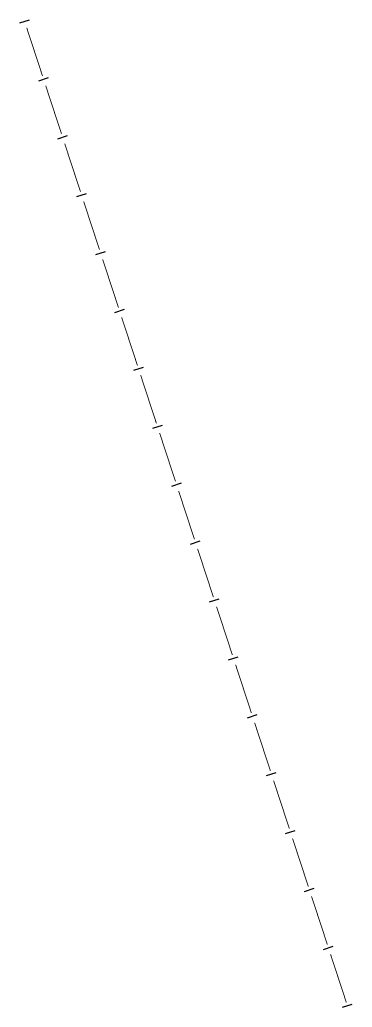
# Model space of a CAD drawing. Extents: x 210853 to 212686, y 4878863 to 4882037.
# Drawn here: x 212249.4 to 212347.5, y 4881451.9 to 4881743.6 of the extents above; entities that cross this region are included whole.
import ezdxf

# ---------------------------------------------------------------- set-up
doc = ezdxf.new("R2010")
doc.units = 0
doc.header["$LTSCALE"] = 1.5
doc.header["$MEASUREMENT"] = 0
doc.layers.add('LM-LIM-SETORES-BAIRROS', color=250, linetype='CONTINUOUS')

msp = doc.modelspace()

# ---------------------------------------------------------------- linework, layer by layer
at = {"layer": 'LM-LIM-SETORES-BAIRROS'}
for points in [[(212249.40505, 4881742.688798), (212252.255998, 4881743.622658)], [(212255.008213, 4881725.58311), (212257.859161, 4881726.51697)], [(212260.611376, 4881708.477422), (212263.462324, 4881709.411282)], [(212266.214539, 4881691.371734), (212269.065487, 4881692.305594)], [(212271.817702, 4881674.266046), (212274.66865, 4881675.199906)], [(212277.420865, 4881657.160357), (212280.271813, 4881658.094218)], [(212283.024028, 4881640.054669), (212285.874976, 4881640.98853)], [(212288.627191, 4881622.948981), (212291.478139, 4881623.882842)], [(212294.230354, 4881605.843293), (212297.081302, 4881606.777154)], [(212299.833517, 4881588.737605), (212302.684465, 4881589.671466)], [(212305.43668, 4881571.631917), (212308.287628, 4881572.565777)], [(212311.039843, 4881554.526229), (212313.890791, 4881555.460089)], [(212316.643006, 4881537.420541), (212319.493954, 4881538.354401)], [(212322.246169, 4881520.314853), (212325.097117, 4881521.248713)], [(212327.849331, 4881503.209165), (212330.700279, 4881504.143025)], [(212333.452494, 4881486.103477), (212336.303442, 4881487.037337)], [(212339.055657, 4881468.997788), (212341.906605, 4881469.931649)], [(212344.65882, 4881451.8921), (212347.509768, 4881452.825961)]]:
    msp.add_lwpolyline(points, dxfattribs=at)
at = {"layer": 'LM-LIM-SETORES-BAIRROS', "const_width": 0.25}
for points in [[(212251.453098, 4881741.255096), (212256.122401, 4881727.000356)], [(212257.056261, 4881724.149408), (212261.725563, 4881709.894668)], [(212262.659424, 4881707.04372), (212267.328726, 4881692.78898)], [(212268.262587, 4881689.938032), (212272.931889, 4881675.683292)], [(212273.86575, 4881672.832344), (212278.535052, 4881658.577604)], [(212279.468913, 4881655.726656), (212284.138215, 4881641.471916)], [(212285.072076, 4881638.620968), (212289.741378, 4881624.366228)], [(212290.675239, 4881621.51528), (212295.344541, 4881607.260539)], [(212296.278402, 4881604.409591), (212300.947704, 4881590.154851)], [(212301.881564, 4881587.303903), (212306.550867, 4881573.049163)], [(212307.484727, 4881570.198215), (212312.15403, 4881555.943475)], [(212313.08789, 4881553.092527), (212317.757193, 4881538.837787)], [(212318.691053, 4881535.986839), (212323.360356, 4881521.732099)], [(212324.294216, 4881518.881151), (212328.963519, 4881504.626411)], [(212329.897379, 4881501.775463), (212334.566682, 4881487.520723)], [(212335.500542, 4881484.669775), (212340.169844, 4881470.415035)], [(212341.103705, 4881467.564087), (212345.773007, 4881453.309347)]]:
    msp.add_lwpolyline(points, dxfattribs=at)

doc.saveas('drawing.dxf')
